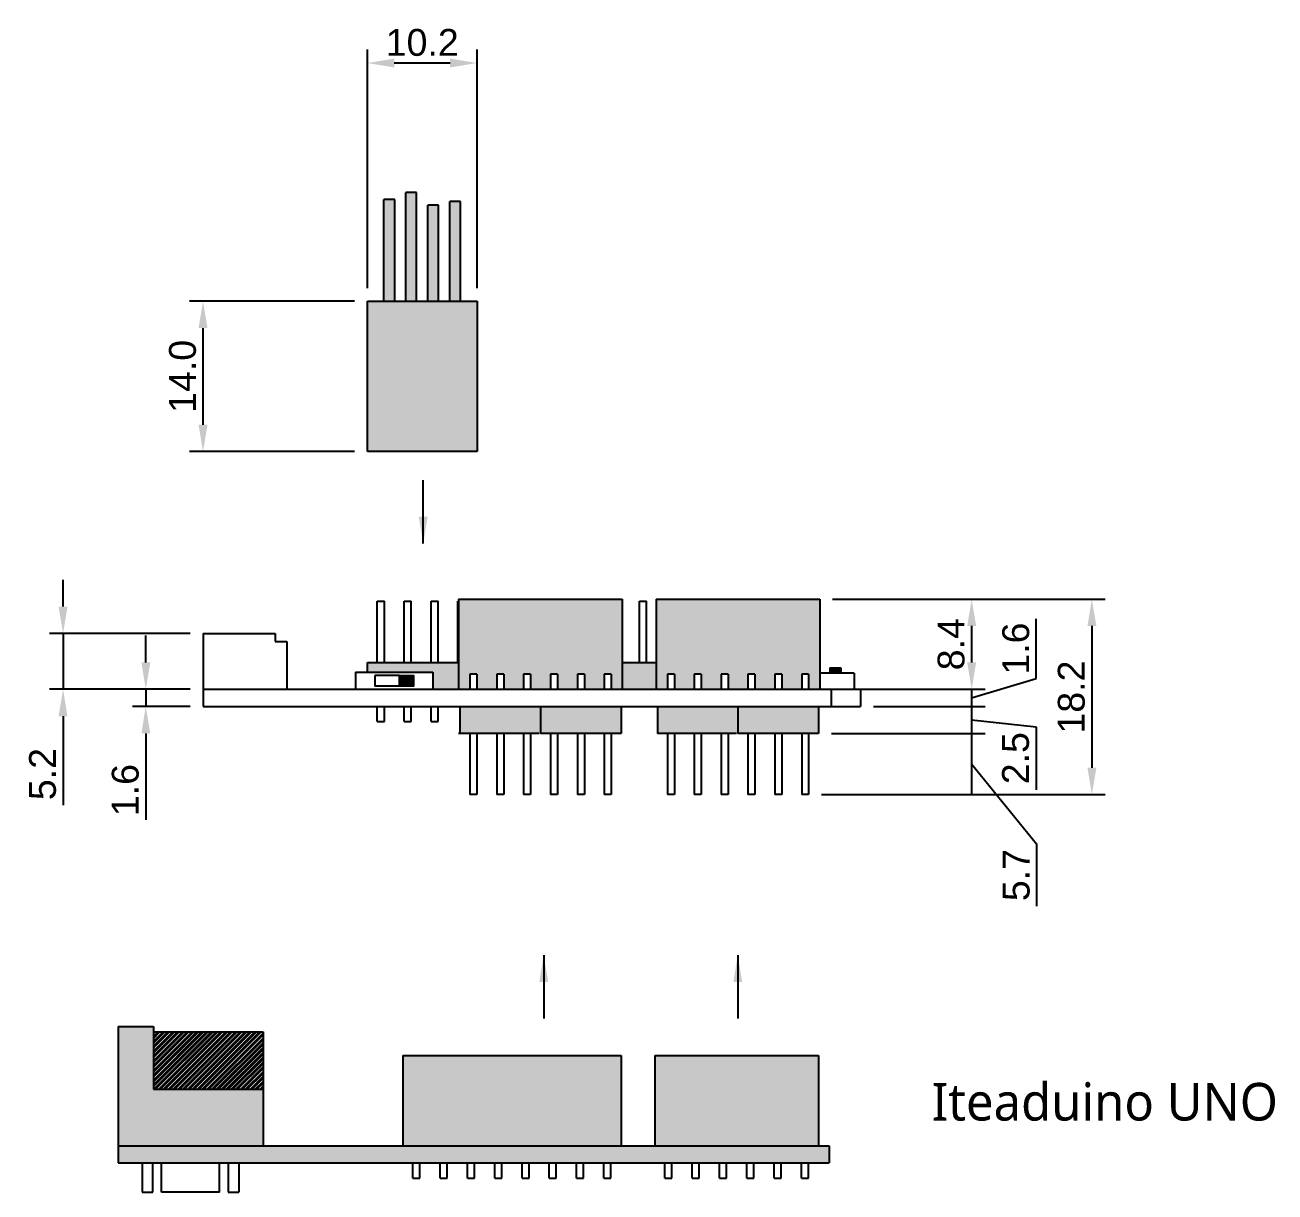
# Model space of a CAD drawing. Header units: millimetres. Extents: x 43 to 204, y -47 to 224.
# Drawn here: x 83.4 to 199.8, y -46.8 to 61.8 of the extents above; entities that cross this region are included whole.
import ezdxf

# ---------------------------------------------------------------- set-up
doc = ezdxf.new("R2010")
doc.units = ezdxf.units.MM
for name, color, linetype in [('board', 5, 'Continuous'), ('components', 3, 'Continuous'), ('connectors', 4, 'Continuous'), ('dim', 252, 'Continuous'), ('headers', 251, 'Continuous'), ('pins', 9, 'Continuous'), ('wires', 7, 'Continuous')]:
    doc.layers.add(name, color=color, linetype=linetype)
doc.styles.add('Itead', font='trebuc.ttf')
doc.styles.get("Standard").update_dxf_attribs({"font": 'arial.ttf'})
doc.dimstyles.new('ISO-25', dxfattribs={"dimtxt": 2.5, "dimasz": 2.5, "dimexe": 1.25, "dimexo": 1.2, "dimtad": 1, "dimdec": 1, "dimzin": 1, "dimdsep": 46, "dimtxsty": 'Standard', "dimcen": 2.5, "dimadec": 0, "dimazin": 0, "dimtfac": 1, "dimtdec": 1, "dimtmove": 0, "dimatfit": 3, "dimfxl": 1, "dimarcsym": 0})

# ---------------------------------------------------------------- blocks, each defined once
blk = doc.blocks.new('*D29')
at = {"layer": 'Defpoints', "color": 0}
for p in [(157.4, 8.4), (157.4, -9.8), (182.73, -9.8)]:
    blk.add_point(p, dxfattribs=at)
at = {"layer": 'dim', "color": 0, "lineweight": -2}
for p, q in [((158.6, 8.4), (183.98, 8.4)), ((182.73, 5.9), (182.73, -7.3)), ((158.6, -9.8), (183.98, -9.8))]:
    blk.add_line(p, q, dxfattribs=at)
at = {"layer": 'dim', "color": 0}
for points in [[(182.32, 5.9), (183.15, 5.9), (182.73, 8.4)], [(182.32, -7.3), (183.15, -7.3), (182.73, -9.8)]]:
    blk.add_solid(points, dxfattribs=at)
at = {"layer": 'dim', "color": 0, "insert": (180.83, -0.72), "char_height": 2.5, "attachment_point": 5, "rotation": 90}
blk.add_mtext('18.2', dxfattribs=at)
blk = doc.blocks.new('*D30')
at = {"layer": 'Defpoints', "color": 0}
for p in [(100, 5.2), (86.97, 0), (100, 0)]:
    blk.add_point(p, dxfattribs=at)
at = {"layer": 'dim', "color": 0, "lineweight": -2}
for p, q in [((86.97, 7.7), (86.97, 10.2)), ((98.8, 5.2), (85.72, 5.2)), ((86.97, 5.2), (86.97, 0)), ((98.8, 0), (85.72, 0)), ((86.97, -2.5), (86.97, -10.78))]:
    blk.add_line(p, q, dxfattribs=at)
at = {"layer": 'dim', "color": 0}
for points in [[(86.55, 7.7), (87.38, 7.7), (86.97, 5.2)], [(86.55, -2.5), (87.38, -2.5), (86.97, 0)]]:
    blk.add_solid(points, dxfattribs=at)
at = {"layer": 'dim', "color": 0, "insert": (85.07, -7.89), "char_height": 2.5, "attachment_point": 5, "rotation": 90}
blk.add_mtext('5.2', dxfattribs=at)
blk = doc.blocks.new('*D31')
at = {"layer": 'Defpoints', "color": 0}
for p in [(94.67, 0), (100, 0), (100, -1.6)]:
    blk.add_point(p, dxfattribs=at)
at = {"layer": 'dim', "color": 0, "lineweight": -2}
for p, q in [((94.67, 2.5), (94.67, 5)), ((98.8, 0), (93.42, 0)), ((94.67, 0), (94.67, -1.6)), ((98.8, -1.6), (93.42, -1.6)), ((94.67, -4.1), (94.67, -12.16))]:
    blk.add_line(p, q, dxfattribs=at)
at = {"layer": 'dim', "color": 0}
for points in [[(94.26, 2.5), (95.09, 2.5), (94.67, 0)], [(94.26, -4.1), (95.09, -4.1), (94.67, -1.6)]]:
    blk.add_solid(points, dxfattribs=at)
at = {"layer": 'dim', "color": 0, "insert": (92.77, -9.38), "char_height": 2.5, "attachment_point": 5, "rotation": 90}
blk.add_mtext('1.6', dxfattribs=at)
blk = doc.blocks.new('*D32')
at = {"layer": 'Defpoints', "color": 0}
for p in [(157.4, 8.4), (157.4, 0), (171.54, 0)]:
    blk.add_point(p, dxfattribs=at)
at = {"layer": 'dim', "color": 0, "lineweight": -2}
for p, q in [((158.6, 8.4), (172.79, 8.4)), ((171.54, 5.9), (171.54, 2.5)), ((158.6, 0), (172.79, 0))]:
    blk.add_line(p, q, dxfattribs=at)
at = {"layer": 'dim', "color": 0}
for points in [[(171.13, 5.9), (171.96, 5.9), (171.54, 8.4)], [(171.13, 2.5), (171.96, 2.5), (171.54, 0)]]:
    blk.add_solid(points, dxfattribs=at)
at = {"layer": 'dim', "color": 0, "insert": (169.64, 4.2), "char_height": 2.5, "attachment_point": 5, "rotation": 90}
blk.add_mtext('8.4', dxfattribs=at)
blk = doc.blocks.new('*D33')
at = {"layer": 'Defpoints', "color": 0}
for p in [(157.4, 0), (161.2, -1.6), (171.54, -1.6)]:
    blk.add_point(p, dxfattribs=at)
at = {"layer": 'dim', "color": 0, "lineweight": -2}
for p, q in [((177.56, 1.01), (177.56, 6.57)), ((171.54, -0.8), (177.56, 1.01)), ((158.6, 0), (172.79, 0)), ((171.54, 0), (171.54, -1.6)), ((171.54, 0), (171.54, -1.6)), ((162.4, -1.6), (172.79, -1.6))]:
    blk.add_line(p, q, dxfattribs=at)
at = {"layer": 'dim', "color": 0, "insert": (175.66, 3.79), "char_height": 2.5, "attachment_point": 5, "rotation": 90}
blk.add_mtext('1.6', dxfattribs=at)
blk = doc.blocks.new('*D34')
at = {"layer": 'Defpoints', "color": 0}
for p in [(161.2, -1.6), (157.29, -4.1), (171.54, -4.1)]:
    blk.add_point(p, dxfattribs=at)
at = {"layer": 'dim', "color": 0, "lineweight": -2}
for p, q in [((162.4, -1.6), (172.79, -1.6)), ((171.54, -1.6), (171.54, -4.1)), ((171.54, -1.6), (171.54, -4.1)), ((171.54, -2.85), (177.54, -3.48)), ((177.54, -3.48), (177.54, -9.34)), ((158.49, -4.1), (172.79, -4.1))]:
    blk.add_line(p, q, dxfattribs=at)
at = {"layer": 'dim', "color": 0, "insert": (175.64, -6.41), "char_height": 2.5, "attachment_point": 5, "rotation": 90}
blk.add_mtext('2.5', dxfattribs=at)
blk = doc.blocks.new('*D35')
at = {"layer": 'Defpoints', "color": 0}
for p in [(157.29, -4.1), (156.37, -9.8), (171.54, -9.8)]:
    blk.add_point(p, dxfattribs=at)
at = {"layer": 'dim', "color": 0, "lineweight": -2}
for p, q in [((158.49, -4.1), (172.79, -4.1)), ((171.54, -4.1), (171.54, -9.8)), ((171.54, -4.1), (171.54, -9.8)), ((171.54, -6.95), (177.59, -14.39)), ((157.57, -9.8), (172.79, -9.8)), ((177.59, -14.39), (177.59, -20.19))]:
    blk.add_line(p, q, dxfattribs=at)
at = {"layer": 'dim', "color": 0, "insert": (175.7, -17.29), "char_height": 2.5, "attachment_point": 5, "rotation": 90}
blk.add_mtext('5.7', dxfattribs=at)
blk = doc.blocks.new('*D36')
at = {"layer": 'Defpoints', "color": 0}
for p in [(100, 36.13), (115.3, 36.13), (115.3, 22.13)]:
    blk.add_point(p, dxfattribs=at)
at = {"layer": 'dim', "color": 0, "lineweight": -2}
for p, q in [((114.1, 36.13), (98.75, 36.13)), ((100, 24.63), (100, 33.63)), ((114.1, 22.13), (98.75, 22.13))]:
    blk.add_line(p, q, dxfattribs=at)
at = {"layer": 'dim', "color": 0}
for points in [[(99.58, 33.63), (100.41, 33.63), (100, 36.13)], [(99.58, 24.63), (100.41, 24.63), (100, 22.13)]]:
    blk.add_solid(points, dxfattribs=at)
at = {"layer": 'dim', "color": 0, "insert": (98.1, 29.13), "char_height": 2.5, "attachment_point": 5, "rotation": 90}
blk.add_mtext('14.0', dxfattribs=at)
blk = doc.blocks.new('*D37')
at = {"layer": 'Defpoints', "color": 0}
for p in [(115.3, 58.3), (115.3, 36.13), (125.5, 36.13)]:
    blk.add_point(p, dxfattribs=at)
at = {"layer": 'dim', "color": 0, "lineweight": -2}
for p, q in [((115.3, 37.33), (115.3, 59.55)), ((125.5, 37.33), (125.5, 59.55)), ((123, 58.3), (117.8, 58.3))]:
    blk.add_line(p, q, dxfattribs=at)
at = {"layer": 'dim', "color": 0}
for points in [[(117.8, 58.71), (117.8, 57.88), (115.3, 58.3)], [(123, 58.71), (123, 57.88), (125.5, 58.3)]]:
    blk.add_solid(points, dxfattribs=at)
at = {"layer": 'dim', "color": 0, "insert": (120.4, 60.2), "char_height": 2.5, "attachment_point": 5}
blk.add_mtext('10.2', dxfattribs=at)
blk = doc.blocks.new('A$C06470663')
at = {"layer": 'board'}
blk.add_hatch(color=256, dxfattribs=at).paths.add_polyline_path([(66.2, 2.7), (66.2, 4.3), (0, 4.3), (0, 2.7)])
at = {"layer": 'connectors'}
blk.add_hatch(color=256, dxfattribs=at).paths.add_polyline_path([(3.3, 9.56), (3.3, 15.4), (0, 15.4), (0, 4.3), (13.5, 4.3), (13.5, 9.56)])
h = blk.add_hatch(dxfattribs=at)
h.set_pattern_fill('STEEL', color=256, scale=0.1, style=0)
h.set_pattern_definition([(45, (-100, -35.7), (-0.2245064, 0.2245064), []), (45, (-100, -35.54125), (-0.2245064, 0.2245064), [])])
h.paths.add_polyline_path([(3.3, 14.9), (3.3, 9.56), (13.5, 9.56), (13.5, 14.9)])
at = {"layer": 'headers'}
h = blk.add_hatch(color=256, dxfattribs=at)
h.paths.add_polyline_path([(46.82, 4.3), (46.82, 12.7), (26.5, 12.7), (26.5, 4.3)])
h.paths.add_polyline_path([(65.2, 4.3), (65.2, 12.7), (49.96, 12.7), (49.96, 4.3)])
at = {"layer": 'board'}
for p, q in [((0, 4.3), (66.2, 4.3)), ((0, 4.3), (0, 2.7)), ((66.2, 4.3), (66.2, 2.7)), ((0, 2.7), (66.2, 2.7))]:
    blk.add_line(p, q, dxfattribs=at)
at = {"layer": 'connectors'}
for p, q in [((0, 15.4), (0, 4.3)), ((0, 15.4), (3.3, 15.4)), ((3.3, 15.4), (3.3, 9.56)), ((3.3, 14.9), (13.5, 14.9)), ((13.5, 14.9), (13.5, 4.3)), ((3.3, 9.56), (13.5, 9.56)), ((0, 4.3), (13.5, 4.3)), ((0, 4.3), (13.5, 4.3))]:
    blk.add_line(p, q, dxfattribs=at)
at = {"layer": 'headers'}
for p, q in [((26.5, 12.7), (26.5, 4.3)), ((26.5, 12.7), (46.82, 12.7)), ((46.82, 12.7), (46.82, 4.3)), ((49.96, 12.7), (49.96, 4.3)), ((49.96, 12.7), (65.2, 12.7)), ((65.2, 12.7), (65.2, 4.3))]:
    blk.add_line(p, q, dxfattribs=at)
at = {"layer": 'pins'}
for p, q in [((2.25, 2.7), (2.25, 0)), ((3.25, 0), (3.25, 2.7)), ((4.05, 0), (4.05, 2.7)), ((9.45, 0), (9.45, 2.7)), ((10.25, 2.7), (10.25, 0)), ((11.25, 2.7), (11.25, 0)), ((27.44, 1.3), (27.44, 2.7)), ((28.09, 1.3), (28.09, 2.7)), ((29.98, 1.3), (29.98, 2.7)), ((30.63, 1.3), (30.63, 2.7)), ((32.52, 1.3), (32.52, 2.7)), ((33.17, 1.3), (33.17, 2.7)), ((35.06, 1.3), (35.06, 2.7)), ((35.71, 1.3), (35.71, 2.7)), ((37.6, 1.3), (37.6, 2.7)), ((38.25, 1.3), (38.25, 2.7)), ((40.14, 1.3), (40.14, 2.7)), ((40.79, 1.3), (40.79, 2.7)), ((42.68, 1.3), (42.68, 2.7)), ((43.33, 1.3), (43.33, 2.7)), ((45.22, 1.3), (45.22, 2.7)), ((45.87, 1.3), (45.87, 2.7)), ((50.9, 1.3), (50.9, 2.7)), ((51.55, 1.3), (51.55, 2.7)), ((53.44, 1.3), (53.44, 2.7)), ((54.09, 1.3), (54.09, 2.7)), ((55.98, 1.3), (55.98, 2.7)), ((56.63, 1.3), (56.63, 2.7)), ((58.52, 1.3), (58.52, 2.7)), ((59.17, 1.3), (59.17, 2.7)), ((61.06, 1.3), (61.06, 2.7)), ((61.71, 1.3), (61.71, 2.7)), ((63.6, 1.3), (63.6, 2.7)), ((64.25, 1.3), (64.25, 2.7)), ((27.44, 1.3), (28.09, 1.3)), ((29.98, 1.3), (30.63, 1.3)), ((32.52, 1.3), (33.17, 1.3)), ((35.06, 1.3), (35.71, 1.3)), ((37.6, 1.3), (38.25, 1.3)), ((40.14, 1.3), (40.79, 1.3)), ((42.68, 1.3), (43.33, 1.3)), ((45.22, 1.3), (45.87, 1.3)), ((50.9, 1.3), (51.55, 1.3)), ((53.44, 1.3), (54.09, 1.3)), ((55.98, 1.3), (56.63, 1.3)), ((58.52, 1.3), (59.17, 1.3)), ((61.06, 1.3), (61.71, 1.3)), ((63.6, 1.3), (64.25, 1.3)), ((2.25, 0), (3.25, 0)), ((9.45, 0), (4.05, 0)), ((10.25, 0), (11.25, 0))]:
    blk.add_line(p, q, dxfattribs=at)

msp = doc.modelspace()

# ---------------------------------------------------------------- hatches: boundary and pattern name
at = {"layer": 'components'}
for points in [[(119.6, 0.3), (119.6, 1.3), (118.3, 1.3), (118.3, 0.3)], [(159.35, 1.5), (159.35, 2), (158.35, 2), (158.35, 1.5)]]:
    msp.add_hatch(color=256, dxfattribs=at).paths.add_polyline_path(points)
at = {"layer": 'connectors'}
msp.add_hatch(color=256, dxfattribs=at).paths.add_polyline_path([(115.3, 22.13), (125.5, 22.13), (125.5, 36.13), (115.3, 36.13)])
at = {"layer": 'headers'}
h = msp.add_hatch(color=256, dxfattribs=at)
h.paths.add_polyline_path([(123.78, 8.4), (123.78, 0), (124.84, 0), (124.84, 1.4), (125.49, 1.4), (125.49, 0), (127.34, 0), (127.34, 1.4), (127.99, 1.4), (127.99, 0), (129.84, 0), (129.84, 1.4), (130.49, 1.4), (130.49, 0), (132.34, 0), (132.34, 1.4), (132.99, 1.4), (132.99, 0), (134.84, 0), (134.84, 1.4), (135.49, 1.4), (135.49, 0), (137.34, 0), (137.34, 1.4), (137.99, 1.4), (137.99, 0), (139.02, 0), (139.02, 8.4)])
h.paths.add_polyline_path([(142.16, 8.4), (142.16, 0), (143.22, 0), (143.22, 1.4), (143.87, 1.4), (143.87, 0), (145.72, 0), (145.72, 1.4), (146.37, 1.4), (146.37, 0), (148.22, 0), (148.22, 1.4), (148.87, 1.4), (148.87, 0), (150.72, 0), (150.72, 1.4), (151.37, 1.4), (151.37, 0), (153.22, 0), (153.22, 1.4), (153.87, 1.4), (153.87, 0), (155.72, 0), (155.72, 1.4), (156.37, 1.4), (156.37, 0), (157.4, 0), (157.4, 8.4)])
at = {"layer": 'pins'}
for points in [[(123.78, 2.5), (115.3, 2.5), (115.3, 1.6), (121.4, 1.6), (121.4, 0), (123.78, 0)], [(139.02, 2.5), (139.02, 0), (142.16, 0), (142.16, 2.5)], [(131.41, -4.1), (131.41, -1.6), (123.91, -1.6), (123.91, -4.1)], [(138.91, -4.1), (138.91, -1.6), (131.41, -1.6), (131.41, -4.1)], [(149.79, -4.1), (149.79, -1.6), (142.29, -1.6), (142.29, -4.1)], [(157.29, -4.1), (157.29, -1.6), (149.79, -1.6), (149.79, -4.1)]]:
    msp.add_hatch(color=256, dxfattribs=at).paths.add_polyline_path(points)
at = {"layer": 'wires'}
for color, points in [(2, [(117.84, 45.61), (116.84, 45.61), (116.84, 36.13), (117.84, 36.13)]), (5, [(118.88, 36.13), (119.88, 36.13), (119.88, 46.26), (118.88, 46.26)]), (256, [(123.96, 45.4), (122.96, 45.4), (122.96, 36.13), (123.96, 36.13)]), (1, [(121.92, 45.07), (120.92, 45.07), (120.92, 36.13), (121.92, 36.13)])]:
    msp.add_hatch(color=color, dxfattribs=at).paths.add_polyline_path(points)

# ---------------------------------------------------------------- linework, layer by layer
at = {"layer": 'board'}
for p, q in [((100, 0), (161.2, 0)), ((100, 0), (100, -1.6)), ((158.5, -1.6), (158.5, 0)), ((161.2, 0), (161.2, -1.6)), ((100, -1.6), (161.2, -1.6))]:
    msp.add_line(p, q, dxfattribs=at)
at = {"layer": 'components'}
for p, q in [((114.2, 1.6), (114.2, 0)), ((114.2, 1.6), (121.4, 1.6)), ((115.98, 1.3), (115.98, 0.3)), ((118.3, 1.3), (115.98, 1.3)), ((121.4, 1.6), (121.4, 0)), ((160.6, 1.5), (157.4, 1.5)), ((158.35, 2), (158.35, 1.5)), ((158.35, 2), (159.35, 2)), ((159.35, 2), (159.35, 1.5)), ((160.6, 1.5), (160.6, 0)), ((114.2, 0), (121.4, 0)), ((118.3, 0.3), (115.98, 0.3))]:
    msp.add_line(p, q, dxfattribs=at)
msp.add_lwpolyline([(118.3, 1.3), (119.6, 1.3), (119.6, 0.3), (118.3, 0.3)], close=True, dxfattribs=at)
at = {"layer": 'connectors'}
for p, q in [((115.3, 22.13), (115.3, 36.13)), ((115.3, 36.13), (125.5, 36.13)), ((125.5, 36.13), (125.5, 22.13)), ((125.5, 22.13), (115.3, 22.13)), ((100, 5.2), (100, 0)), ((100, 5.2), (106.7, 5.2)), ((106.7, 5.2), (106.7, 4.45)), ((106.7, 4.45), (107.8, 4.45)), ((107.8, 4.45), (107.8, 0))]:
    msp.add_line(p, q, dxfattribs=at)
at = {"layer": 'headers'}
for p, q in [((123.78, 8.4), (123.78, 0)), ((123.78, 8.4), (139.02, 8.4)), ((139.02, 8.4), (139.02, 0)), ((142.16, 8.4), (142.16, 0)), ((142.16, 8.4), (157.4, 8.4)), ((157.4, 8.4), (157.4, 0))]:
    msp.add_line(p, q, dxfattribs=at)
at = {"layer": 'pins'}
for p, q in [((116.22, 2.5), (116.22, 8.2)), ((116.22, 8.2), (116.88, 8.2)), ((116.88, 2.5), (116.88, 8.2)), ((118.72, 2.5), (118.72, 8.2)), ((118.72, 8.2), (119.38, 8.2)), ((119.38, 2.5), (119.38, 8.2)), ((121.22, 2.5), (121.22, 8.2)), ((121.22, 8.2), (121.88, 8.2)), ((121.88, 2.5), (121.88, 8.2)), ((123.72, 2.5), (123.72, 8.2)), ((123.72, 8.2), (123.78, 8.2)), ((140.62, 2.5), (140.62, 8.2)), ((140.62, 8.2), (141.27, 8.2)), ((141.27, 2.5), (141.27, 8.2)), ((115.3, 1.6), (115.3, 2.5)), ((115.3, 2.5), (123.78, 2.5)), ((139.02, 2.5), (142.16, 2.5)), ((124.84, 1.4), (124.84, 0)), ((125.49, 1.4), (124.84, 1.4)), ((125.49, 1.4), (125.49, 0)), ((127.34, 1.4), (127.34, 0)), ((127.99, 1.4), (127.34, 1.4)), ((127.99, 1.4), (127.99, 0)), ((129.84, 1.4), (129.84, 0)), ((130.49, 1.4), (129.84, 1.4)), ((130.49, 1.4), (130.49, 0)), ((132.34, 1.4), (132.34, 0)), ((132.99, 1.4), (132.34, 1.4)), ((132.99, 1.4), (132.99, 0)), ((134.84, 1.4), (134.84, 0)), ((135.49, 1.4), (134.84, 1.4)), ((135.49, 1.4), (135.49, 0)), ((137.34, 1.4), (137.34, 0)), ((137.99, 1.4), (137.34, 1.4)), ((137.99, 1.4), (137.99, 0)), ((143.22, 1.4), (143.22, 0)), ((143.87, 1.4), (143.22, 1.4)), ((143.87, 1.4), (143.87, 0)), ((145.72, 1.4), (145.72, 0)), ((146.37, 1.4), (145.72, 1.4)), ((146.37, 1.4), (146.37, 0)), ((148.22, 1.4), (148.22, 0)), ((148.87, 1.4), (148.22, 1.4)), ((148.87, 1.4), (148.87, 0)), ((150.72, 1.4), (150.72, 0)), ((151.37, 1.4), (150.72, 1.4)), ((151.37, 1.4), (151.37, 0)), ((153.22, 1.4), (153.22, 0)), ((153.87, 1.4), (153.22, 1.4)), ((153.87, 1.4), (153.87, 0)), ((155.72, 1.4), (155.72, 0)), ((156.37, 1.4), (155.72, 1.4)), ((156.37, 1.4), (156.37, 0)), ((116.22, -3), (116.22, -1.6)), ((116.88, -3), (116.88, -1.6)), ((118.72, -3), (118.72, -1.6)), ((119.38, -3), (119.38, -1.6)), ((121.22, -3), (121.22, -1.6)), ((121.88, -3), (121.88, -1.6)), ((123.91, -1.6), (123.91, -4.1)), ((123.91, -1.6), (131.41, -1.6)), ((131.41, -1.6), (131.41, -4.1)), ((131.41, -1.6), (131.41, -4.1)), ((131.41, -1.6), (138.91, -1.6)), ((138.91, -1.6), (138.91, -4.1)), ((142.29, -1.6), (142.29, -4.1)), ((142.29, -1.6), (149.79, -1.6)), ((149.79, -1.6), (149.79, -4.1)), ((149.79, -1.6), (149.79, -4.1)), ((149.79, -1.6), (157.29, -1.6)), ((157.29, -1.6), (157.29, -4.1)), ((116.22, -3), (116.88, -3)), ((118.72, -3), (119.38, -3)), ((121.22, -3), (121.88, -3)), ((131.28, -4.1), (123.78, -4.1)), ((124.84, -4.1), (124.84, -9.8)), ((125.49, -4.1), (125.49, -9.8)), ((127.34, -4.1), (127.34, -9.8)), ((127.99, -4.1), (127.99, -9.8)), ((129.84, -4.1), (129.84, -9.8)), ((130.49, -4.1), (130.49, -9.8)), ((138.91, -4.1), (131.41, -4.1)), ((132.34, -4.1), (132.34, -9.8)), ((132.99, -4.1), (132.99, -9.8)), ((134.84, -4.1), (134.84, -9.8)), ((135.49, -4.1), (135.49, -9.8)), ((137.34, -4.1), (137.34, -9.8)), ((137.99, -4.1), (137.99, -9.8)), ((149.66, -4.1), (142.29, -4.1)), ((143.22, -4.1), (143.22, -9.8)), ((143.87, -4.1), (143.87, -9.8)), ((145.72, -4.1), (145.72, -9.8)), ((146.37, -4.1), (146.37, -9.8)), ((148.22, -4.1), (148.22, -9.8)), ((148.87, -4.1), (148.87, -9.8)), ((157.29, -4.1), (149.79, -4.1)), ((150.72, -4.1), (150.72, -9.8)), ((151.37, -4.1), (151.37, -9.8)), ((153.22, -4.1), (153.22, -9.8)), ((153.87, -4.1), (153.87, -9.8)), ((155.72, -4.1), (155.72, -9.8)), ((156.37, -4.1), (156.37, -9.8)), ((125.49, -9.8), (124.84, -9.8)), ((127.99, -9.8), (127.34, -9.8)), ((130.49, -9.8), (129.84, -9.8)), ((132.99, -9.8), (132.34, -9.8)), ((135.49, -9.8), (134.84, -9.8)), ((137.99, -9.8), (137.34, -9.8)), ((143.87, -9.8), (143.22, -9.8)), ((146.37, -9.8), (145.72, -9.8)), ((148.87, -9.8), (148.22, -9.8)), ((151.37, -9.8), (150.72, -9.8)), ((153.87, -9.8), (153.22, -9.8)), ((156.37, -9.8), (155.72, -9.8))]:
    msp.add_line(p, q, dxfattribs=at)
at = {"layer": 'wires', "color": 2}
for p, q in [((116.84, 36.13), (116.84, 45.61)), ((117.84, 45.61), (116.84, 45.61)), ((117.84, 36.13), (117.84, 45.61))]:
    msp.add_line(p, q, dxfattribs=at)
at = {"layer": 'wires', "color": 5}
for p, q in [((118.88, 36.13), (118.88, 46.26)), ((119.88, 46.26), (118.88, 46.26)), ((119.88, 36.13), (119.88, 46.26))]:
    msp.add_line(p, q, dxfattribs=at)
at = {"layer": 'wires'}
for p, q in [((122.96, 36.13), (122.96, 45.4)), ((123.96, 45.4), (122.96, 45.4)), ((123.96, 36.13), (123.96, 45.4))]:
    msp.add_line(p, q, dxfattribs=at)
at = {"layer": 'wires', "color": 1}
for p, q in [((120.92, 36.13), (120.92, 45.07)), ((121.92, 45.07), (120.92, 45.07)), ((121.92, 36.13), (121.92, 45.07))]:
    msp.add_line(p, q, dxfattribs=at)

# ---------------------------------------------------------------- block references
at = {"layer": 'dim'}
msp.add_blockref('A$C06470663', (92.09, -46.79), dxfattribs=at)

# ---------------------------------------------------------------- texts
at = {"layer": 'board', "color": 7, "style": 'Itead'}
msp.add_text('Iteaduino UNO', height=3.5, dxfattribs=at).set_placement((167.82, -40.14))

# ---------------------------------------------------------------- dimensions: what is measured, and where the dimension line sits
at = {"layer": 'dim'}
for base, p1, p2, angle, picture, middle in [((115.3, 58.3), (125.5, 36.13), (115.3, 36.13), 180, '*D37', (120.4, 60.2)), ((100, 36.13), (115.3, 22.13), (115.3, 36.13), 270, '*D36', (98.1, 29.13)), ((86.97, 0), (100, 5.2), (100, 0), 90, '*D30', (85.07, -7.89)), ((171.54, 0), (157.4, 8.4), (157.4, 0), 90, '*D32', (169.64, 4.2))]:
    dim = msp.add_linear_dim(base=base, p1=p1, p2=p2, angle=angle, dimstyle='ISO-25', dxfattribs=at)
    dim.commit()
    dim.dimension.update_dxf_attribs({"geometry": picture, "text_midpoint": middle})
for base, p1, p2, picture, middle in [((182.73, -9.8), (157.4, 8.4), (157.4, -9.8), '*D29', (182.73, -0.72)), ((94.67, 0), (100, -1.6), (100, 0), '*D31', (94.67, -9.38))]:
    dim = msp.add_linear_dim(base=base, p1=p1, p2=p2, angle=90, dimstyle='ISO-25', dxfattribs=at)
    dim.commit()
    dim.dimension.update_dxf_attribs({"geometry": picture, "text_midpoint": middle, "dimtype": 160})
dim = msp.add_linear_dim(base=(171.54, -1.6), p1=(157.4, 0), p2=(161.2, -1.6), angle=90, dimstyle='ISO-25', override={"dimtmove": 1}, dxfattribs=at)
dim.commit()
dim.dimension.update_dxf_attribs({"geometry": '*D33', "text_midpoint": (175.66, 1.63)})
for base, p1, p2, picture, middle in [((171.54, -4.1), (161.2, -1.6), (157.29, -4.1), '*D34', (177.54, -4.1)), ((171.54, -9.8), (157.29, -4.1), (156.37, -9.8), '*D35', (177.59, -15.01))]:
    dim = msp.add_linear_dim(base=base, p1=p1, p2=p2, angle=90, dimstyle='ISO-25', override={"dimtmove": 1}, dxfattribs=at)
    dim.commit()
    dim.dimension.update_dxf_attribs({"geometry": picture, "text_midpoint": middle, "dimtype": 160})

# ---------------------------------------------------------------- leaders
for points in [[(120.49, 13.57), (120.49, 19.46)], [(131.71, -24.74), (131.71, -30.63)], [(149.77, -24.74), (149.77, -30.63)]]:
    msp.add_leader(points, dimstyle='ISO-25', dxfattribs=at)

doc.saveas('drawing.dxf')
